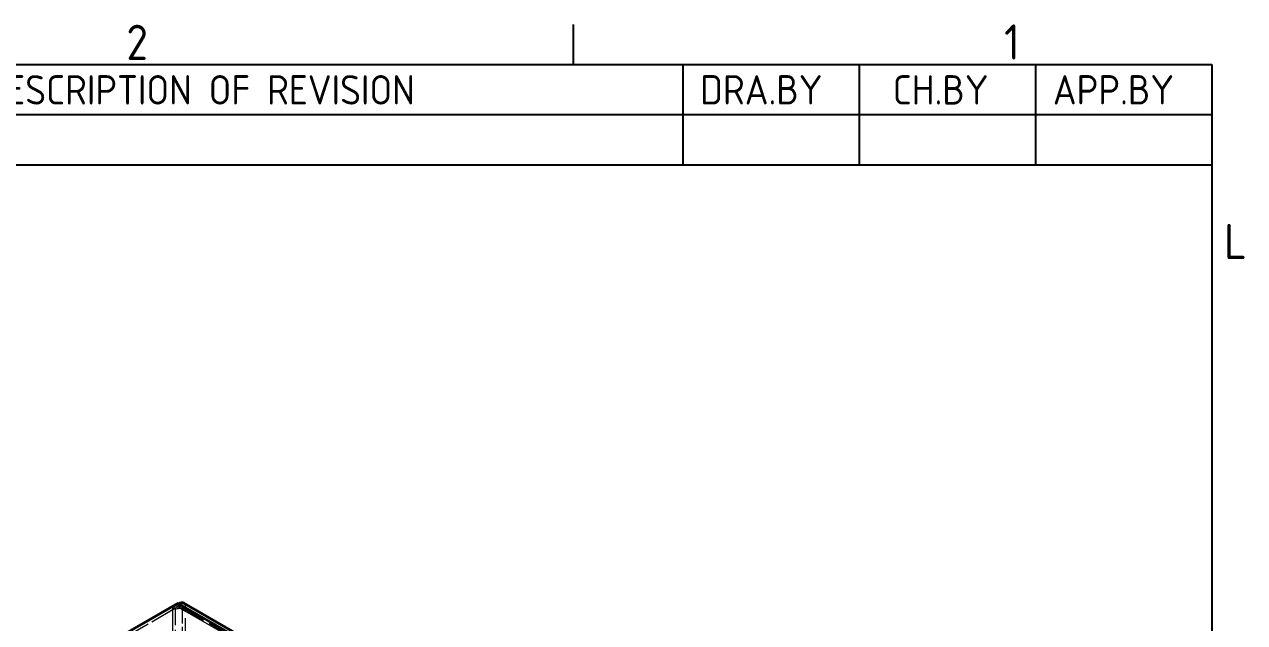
# Model space of a CAD drawing. Header units: millimetres. Extents: x 0 to 2378, y 0 to 1682.
# Drawn here: x 2136 to 2343.6, y 1547 to 1648.8 of the extents above; entities that cross this region are included whole.
import ezdxf

# ---------------------------------------------------------------- set-up
doc = ezdxf.new("R2010")
doc.units = ezdxf.units.MM
doc.header["$LTSCALE"] = 2
doc.linetypes.add('DASHED', pattern=[0.2067, 0.1654, -0.0413])
doc.layers.get('0').update_dxf_attribs({"color": 3, "lineweight": 25})
for name, color, linetype, lineweight in [('가려진 것(ISO)', 2, 'DASHED', 18), ('가려진 좁은 것(ISO)', 2, 'DASHED', 18), ('가시적인 것(ISO)', 3, 'Continuous', 40), ('가시적인 좁은 것(ISO)', 3, 'Continuous', 35), ('경계(ISO)', 7, 'Continuous', 25), ('기호(ISO)', 5, 'Continuous', 25)]:
    doc.layers.add(name, color=color, linetype=linetype, lineweight=lineweight)
doc.styles.add('ISO Proportiona M2B', font='isocp.shx')
doc.styles.add('문자 텍스트_M2B', font='isocp.shx')

# ---------------------------------------------------------------- blocks, each defined once
blk = doc.blocks.new('경계 Default Border')
at = {"layer": '경계(ISO)'}
blk.add_line((1114.69, 821), (1114.69, 824.4), dxfattribs=at)
at = {"layer": '경계(ISO)', "flags": 128}
blk.add_lwpolyline([(20, 20), (20, 821), (1169, 821), (1169, 20), (20, 20)], dxfattribs=at)
at = {"layer": '경계(ISO)', "color": 2, "char_height": 3, "attachment_point": 7, "style": '문자 텍스트_M2B'}
for s, insert in [('2', (1076.66, 821.37)), ('1', (1151.33, 821.4)), ('L', (1170.04, 804.43))]:
    blk.add_mtext(s, dxfattribs=dict(at, insert=insert))
blk = doc.blocks.new('리비전 내역')
at = {"layer": '기호(ISO)'}
for p, q in [((1017, 821), (1169, 821)), ((1124, 821), (1124, 816.72)), ((1139, 821), (1139, 816.72)), ((1154, 821), (1154, 816.72)), ((1169, 821), (1169, 816.72)), ((1017, 816.72), (1169, 816.72)), ((1124, 816.72), (1124, 812.44)), ((1139, 816.72), (1139, 812.44)), ((1154, 816.72), (1154, 812.44)), ((1169, 816.72), (1169, 812.44)), ((1017, 812.44), (1169, 812.44))]:
    blk.add_line(p, q, dxfattribs=at)
at = {"layer": '기호(ISO)', "color": 2, "char_height": 2.5, "attachment_point": 7, "style": 'ISO Proportiona M2B'}
for s, insert in [('DESCRIPTION OF REVISION', (1064.51, 817.58)), ('DRA.BY', (1125.48, 817.58)), ('CH.BY', (1141.86, 817.58)), ('APP.BY', (1155.48, 817.58))]:
    blk.add_mtext(s, dxfattribs=dict(at, insert=insert))

msp = doc.modelspace()

# ---------------------------------------------------------------- linework, layer by layer
at = {"layer": '가려진 것(ISO)', "ltscale": 14.126754}
for p, q in [((2161.7093, 1549.4227), (2141.0618, 1537.5326)), ((2162.1093, 1549.6549), (2141.4618, 1537.7647))]:
    msp.add_line(p, q, dxfattribs=at)
at = {"layer": '가려진 것(ISO)', "ltscale": 13.516503}
msp.add_line((2161.1436, 1549.7485), (2141.388, 1538.372), dxfattribs=at)
at = {"layer": '가려진 것(ISO)', "ltscale": 0.223049}
for p, q in [((2161.1436, 1549.5569), (2161.1436, 1549.7485)), ((2161.7093, 1549.2312), (2161.7093, 1549.4227)), ((2162.275, 1549.5594), (2162.1093, 1549.6549))]:
    msp.add_line(p, q, dxfattribs=at)
at = {"layer": '가려진 것(ISO)', "ltscale": 0.761779}
for p, q in [((2161.7093, 1549.4227), (2161.1436, 1549.7485)), ((2161.7093, 1549.2312), (2161.1436, 1549.5569)), ((2162.1093, 1549.6549), (2162.1093, 1550.3089)), ((2162.275, 1549.5594), (2162.275, 1550.2135)), ((2162.8407, 1549.2312), (2163.4064, 1549.5569))]:
    msp.add_line(p, q, dxfattribs=at)
at = {"layer": '가려진 것(ISO)', "ltscale": 13.171653}
msp.add_line((2162.6742, 1549.5987), (2282.0338, 1480.864), dxfattribs=at)
at = {"layer": '가려진 것(ISO)', "ltscale": 2.393412}
msp.add_ellipse((2162.275, 1548.9054), major_axis=(-1.6, 0), ratio=0.5758617, start_param=3.92699082, end_param=5.49778714, dxfattribs=at)
at = {"layer": '가려진 것(ISO)', "ltscale": 1.196656}
for major_axis, ratio, start_param, end_param in [((-0.8, 0), 0.5758617, 3.92699082, 5.49778714), ((0.3992, 0.6933), 0.57809312, 5.49585344, 7.06664976)]:
    msp.add_ellipse((2162.275, 1548.9054), major_axis=major_axis, ratio=ratio, start_param=start_param, end_param=end_param, dxfattribs=at)
at = {"layer": '가려진 것(ISO)', "ltscale": 1.199603}
msp.add_ellipse((2162.275, 1548.9054), major_axis=(0.7985, 1.3865), ratio=0.57809312, start_param=5.49585344, end_param=6.28318531, dxfattribs=at)
at = {"layer": '가려진 좁은 것(ISO)', "ltscale": 13.032638}
for p, q in [((2161.1436, 1549.5569), (2161.1436, 1263.2519)), ((2163.4064, 1263.2519), (2163.4064, 1549.5569))]:
    msp.add_line(p, q, dxfattribs=at)
at = {"layer": '가려진 좁은 것(ISO)', "ltscale": 10.116701}
msp.add_line((2161.7093, 1542.3928), (2161.7093, 1549.2312), dxfattribs=at)
at = {"layer": '가려진 좁은 것(ISO)', "ltscale": 13.171653}
for p, q in [((2162.275, 1549.5594), (2281.6346, 1480.8248)), ((2282.2003, 1480.4965), (2162.8407, 1549.2312)), ((2163.4064, 1549.5569), (2282.766, 1480.8223))]:
    msp.add_line(p, q, dxfattribs=at)
at = {"layer": '가려진 좁은 것(ISO)', "ltscale": 7.206869}
msp.add_line((2162.8407, 1549.2312), (2162.8407, 1543.0443), dxfattribs=at)
at = {"layer": '가시적인 것(ISO)'}
for p, q in [((2141.4618, 1538.4188), (2162.1093, 1550.3089)), ((2162.1093, 1550.3089), (2162.275, 1550.2135)), ((2163.0734, 1550.2919), (2282.4331, 1481.5573))]:
    msp.add_line(p, q, dxfattribs=at)
msp.add_ellipse((2162.275, 1548.9054), major_axis=(0.7985, 1.3865), ratio=0.57809312, start_param=0, end_param=0.78346445, dxfattribs=at)
at = {"layer": '가시적인 좁은 것(ISO)'}
msp.add_line((2281.6346, 1481.4788), (2162.275, 1550.2135), dxfattribs=at)

# ---------------------------------------------------------------- block references
at = {"xscale": 2, "yscale": 2, "zscale": 2}
msp.add_blockref('경계 Default Border', (0, 0), dxfattribs=at)
at = {"layer": '기호(ISO)', "xscale": 2, "yscale": 2, "zscale": 2}
msp.add_blockref('리비전 내역', (0, 0), dxfattribs=at)

doc.saveas('drawing.dxf')
